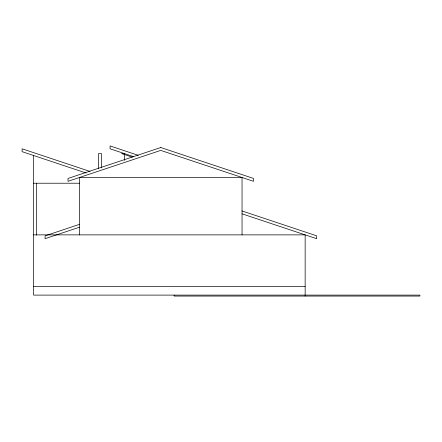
<?xml version="1.0" encoding="UTF-8"?>
<svg xmlns="http://www.w3.org/2000/svg" width="442" height="442" viewBox="0 0 442 442"><rect width="100%" height="100%" fill="white"/><g stroke="black" fill="none" stroke-linecap="round" stroke-linejoin="round"><path stroke-width="0.66" d="M79.477 224.348L45.15 235.829L45.051 238.691L79.477 227.216M33.575 183.226L79.682 183.226M33.575 234.868L305.151 234.868L305.151 296.068M33.575 286.504L305.151 286.504M138.224 155.319L110.075 145.932L110.075 148.805L133.639 156.656M132.213 157.137L121.55 153.584L124.417 153.584L124.417 160.413M241.973 210.939L316.627 235.824L316.627 238.691L242.039 213.829M90.002 171.435L22.1 148.805L22.1 151.672L86.085 172.999M242.039 234.868L242.039 177.491L79.477 177.491L79.477 234.868M174.142 295.107L174.142 296.068L419.9 296.068L419.9 295.107L33.575 295.107L33.575 155.496M101.467 167.927L101.467 153.584L98.599 153.584L98.599 168.739M36.443 183.226L36.443 235.138M160.755 147.529L68.002 178.446L68.002 181.314L160.755 150.396L253.515 181.314L253.515 178.446L160.755 147.529"/></g></svg>
